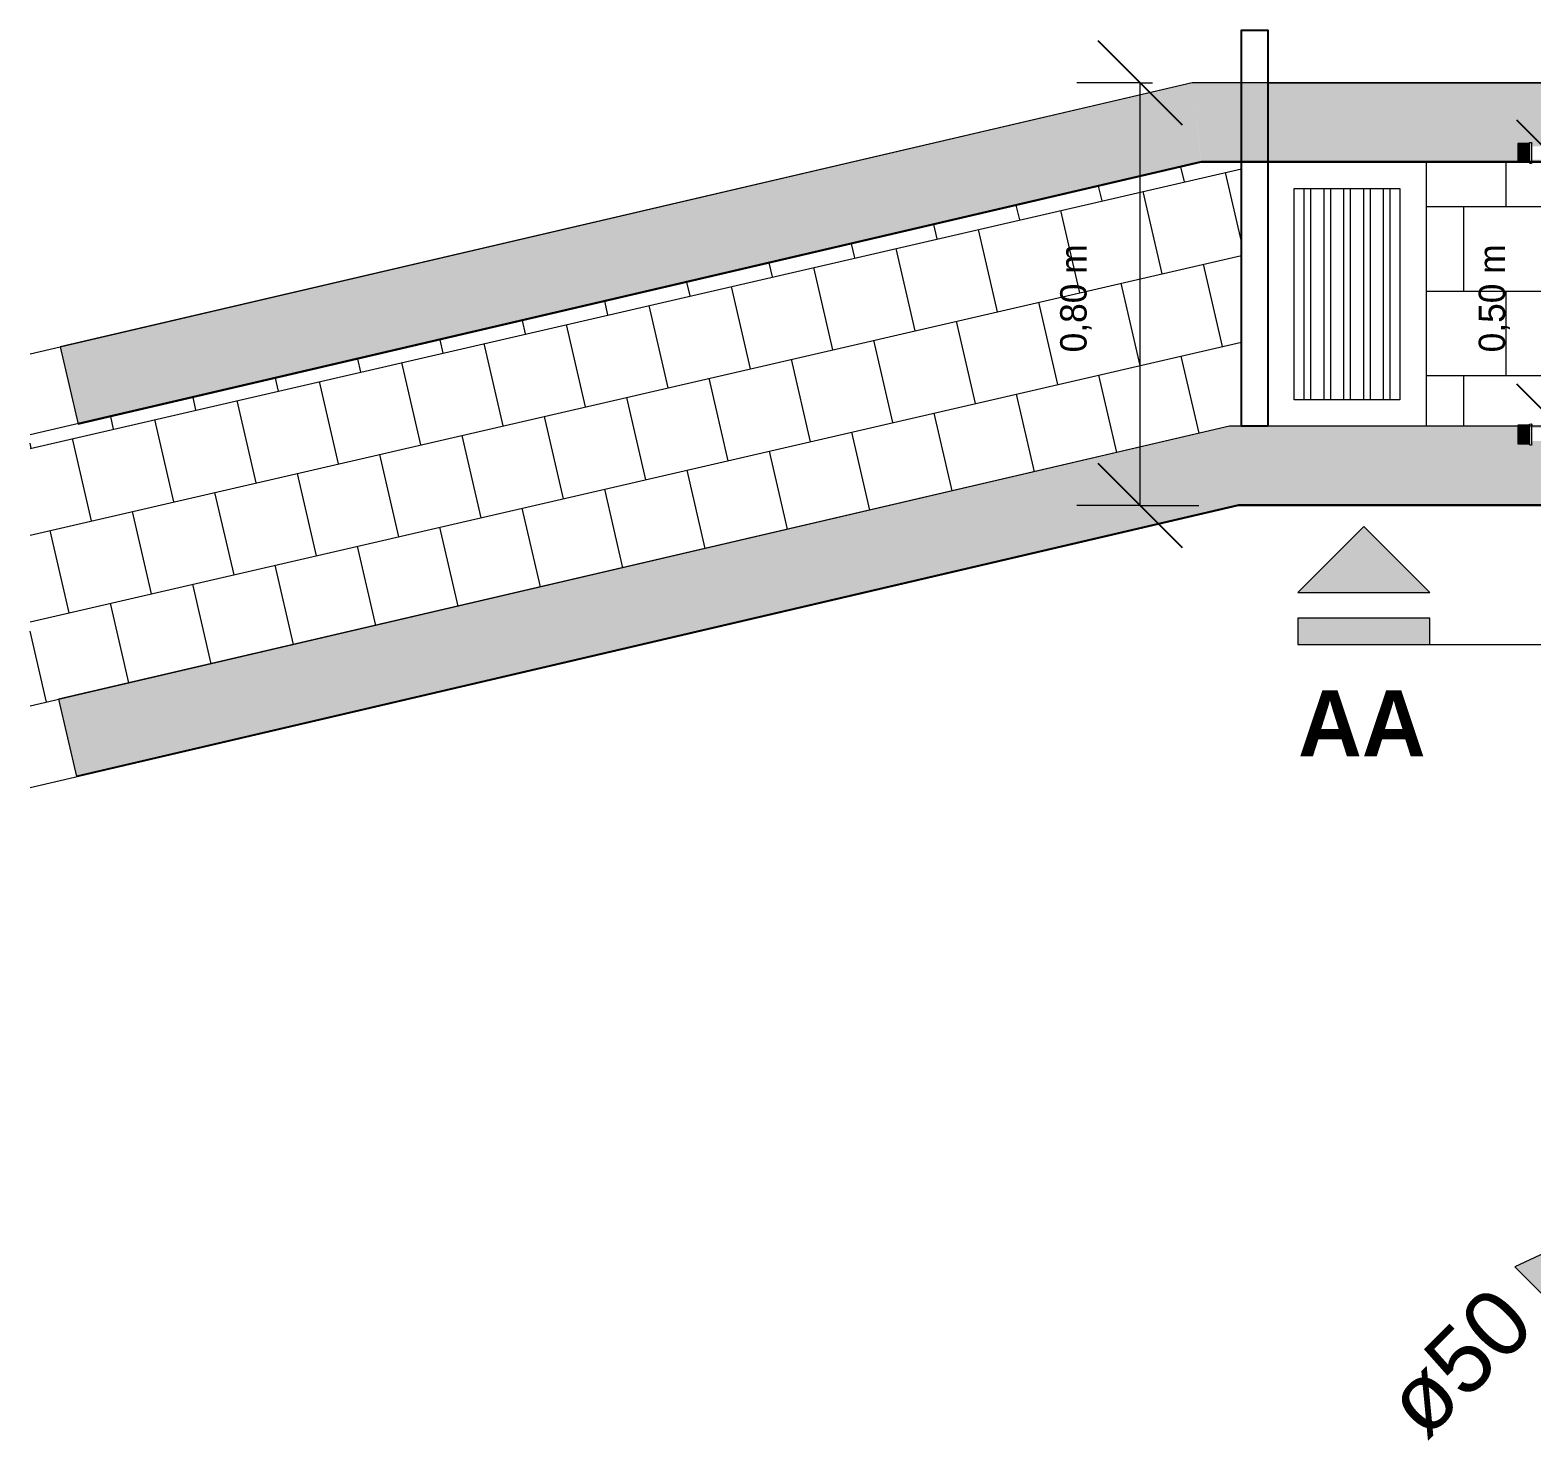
# Model space of a CAD drawing. Header units: metres. Extents: x 149 to 429, y -3 to 162.
# Drawn here: x 225.607 to 228.449, y 98.303 to 100.974 of the extents above; entities that cross this region are included whole.
import ezdxf

# ---------------------------------------------------------------- set-up
doc = ezdxf.new("R2010")
doc.units = ezdxf.units.M
doc.layers.add('1053_ARQ_BASE_MATADOURO_dwg', color=7, linetype='Continuous', lineweight=5, true_color=0x767676)
for name, color, linetype, lineweight in [('A-ANNO-DIMS', 7, 'Continuous', 5), ('A-ANNO-DIMS-50', 7, 'Continuous', 5), ('A-PAREDE', 7, 'Continuous', 30), ('A-VISTA01', 7, 'Continuous', 20), ('A-VISTA06', 7, 'Continuous', 5), ('A-WALL', 7, 'Continuous', 9), ('A_lay', 7, 'Continuous', 5), ('G-ANNO-SYMB', 7, 'Continuous', 5), ('G-ANNO-TEXT', 7, 'Continuous', 5), ('P-PIPE', 7, 'Continuous', 5), ('P-PIPE-IDEN', 7, 'Continuous', 5)]:
    doc.layers.add(name, color=color, linetype=linetype, lineweight=lineweight)
doc.styles.add('Arial_25', font='arial.ttf', dxfattribs={"height": 0.125})
doc.styles.add('Century Gothic_2', font='GOTHIC.TTF', dxfattribs={"height": 0.05})
doc.styles.add('Century Gothic_B_2', font='GOTHICB.TTF', dxfattribs={"height": 0.125})
doc.dimstyles.new('Setores_1_mm', dxfattribs={"dimscale": 0.3048, "dimtxt": 0.052208, "dimasz": 0.520833, "dimexe": 0.393701, "dimexo": 0.246063, "dimgap": 0.287073, "dimtad": 1, "dimrnd": 0.01, "dimzin": 0, "dimdsep": 46, "dimtxsty": 'Century Gothic_2', "dimblk1": 'OBLIQUE', "dimblk2": 'OBLIQUE', "dimsah": 1, "dimcen": 0.09, "dimazin": 0, "dimtfac": 1, "dimtdec": 4, "dimtix": 1, "dimtmove": 0, "dimatfit": 3, "dimfxl": 1, "dimtvp": 1, "dimtolj": 1, "dimtzin": 0, "dimarcsym": 2})
pattern_1 = [(13, (207849.194, 9278514.813), (-0.035992168695, 0.1558992103656), []), (103, (207849.194, 9278514.813), (-0.11394177387784, 0.1379031260181), [0.16, -0.16])]

# ---------------------------------------------------------------- blocks, each defined once
blk = doc.blocks.new('AÇO_Tampão Com Rebordo - AÇO_Tampão Com Rebordo-3707446-SERINGA SUÍNOS')
at = {"layer": 'P-PIPE', "true_color": 0x7f7f7f}
blk.add_hatch(color=8, dxfattribs=at).paths.add_polyline_path([(0.0218, 0.0177), (0.0218, -0.0177), (0, -0.0177), (0, 0.0177), (0.0168, 0.0177)])
h = blk.add_hatch(color=8, dxfattribs=at)
h.paths.add_polyline_path([(0.0243, 0.0198), (0.0268, 0.0177), (0.0268, -0.0177), (0.0243, -0.0198), (0.0218, -0.0177), (0.0218, 0.0177), (0.0232, 0.0189)])
h.paths.add_polyline_path([(0.0268, -0.0151), (0.0248, -0.0177), (0.0266, -0.0153)])
at = {"layer": 'P-PIPE'}
for p, q in [((0, 0.0177), (0.0218, 0.0177)), ((0, -0.0177), (0, 0.0177)), ((0.0218, 0.0177), (0.0218, 0)), ((0.0218, -0.0177), (0, -0.0177)), ((0.0218, -0.0005), (0.0218, -0.0177))]:
    blk.add_line(p, q, dxfattribs=at)
at = {"layer": 'P-PIPE', "flags": 128}
for points in [[(0.0268, 0.0177), (0.0257, 0.0198), (0.0233, 0.02), (0.0218, 0.0181), (0.0218, 0.0177)], [(0.0218, -0.0177), (0.0218, -0.0137), (0.0218, -0.0036), (0.0218, 0.0082), (0.0218, 0.0162), (0.0218, 0.0177)], [(0.0268, 0.0177), (0.0268, 0.0137), (0.0268, 0.0036), (0.0268, -0.0082), (0.0268, -0.0162), (0.0268, -0.0177)], [(0.0218, -0.0177), (0.0229, -0.0198), (0.0253, -0.02), (0.0268, -0.0181), (0.0268, -0.0177)]]:
    blk.add_lwpolyline(points, dxfattribs=at)
blk = doc.blocks.new('AÇO_Tampão Com Rebordo - AÇO_Tampão Com Rebordo-V52-SERINGA SUÍNOS')
at = {"layer": 'P-PIPE', "flags": 128}
for points in [[(0.0268, 0.0177), (0.0257, 0.0198), (0.0233, 0.02), (0.0218, 0.0181), (0.0218, 0.0177)], [(0.0218, -0.0177), (0.0229, -0.0198), (0.0253, -0.02), (0.0268, -0.0181), (0.0268, -0.0177)]]:
    blk.add_lwpolyline(points, dxfattribs=at)
blk = doc.blocks.new('AÇO_Tampão Com Rebordo - AÇO_Tampão Com Rebordo-V53-SERINGA SUÍNOS')
at = {"layer": 'P-PIPE', "true_color": 0x7f7f7f}
blk.add_hatch(color=8, dxfattribs=at).paths.add_polyline_path([(0, 0.0177), (0.0218, 0.0173), (0.0218, -0.0177), (0, -0.0177), (0, 0.0173)])
h = blk.add_hatch(color=8, dxfattribs=at)
h.paths.add_polyline_path([(0.0243, 0.0198), (0.0268, 0.0173), (0.0268, -0.0177), (0.0243, -0.0198), (0.0218, -0.0177), (0.0218, 0.0177), (0.0243, 0.0198)])
h.paths.add_polyline_path([(0.0268, -0.0151), (0.0248, -0.0177), (0.0266, -0.0153)])
at = {"layer": 'P-PIPE'}
for p, q in [((0, 0.0177), (0.0218, 0.0177)), ((0, -0.0177), (0, 0.0177)), ((0.0218, 0.0177), (0.0218, -0.0177)), ((0.0218, -0.0177), (0, -0.0177))]:
    blk.add_line(p, q, dxfattribs=at)
at = {"layer": 'P-PIPE', "flags": 128}
for points in [[(0.0268, 0.0177), (0.0257, 0.0198), (0.0233, 0.02), (0.0218, 0.0181), (0.0218, 0.0177)], [(0.0218, -0.0177), (0.0218, -0.0137), (0.0218, -0.0036), (0.0218, 0.0082), (0.0218, 0.0162), (0.0218, 0.0177)], [(0.0268, 0.0177), (0.0268, 0.0137), (0.0268, 0.0036), (0.0268, -0.0082), (0.0268, -0.0162), (0.0268, -0.0177)], [(0.0218, -0.0177), (0.0229, -0.0198), (0.0253, -0.02), (0.0268, -0.0181), (0.0268, -0.0177)]]:
    blk.add_lwpolyline(points, dxfattribs=at)
blk = doc.blocks.new('1053_ARQ_BASE_MATADOURO_dwg_arq geral tgov-4039641-SERINGA SUÍNOS')
at = {"layer": 'A-VISTA06', "true_color": 0xaaaaaa}
h = blk.add_hatch(dxfattribs=at)
h.set_pattern_fill('FP_6', color=253, style=0, pattern_type=2)
h.set_pattern_definition([(90, (0.46822, 1.121), (-0.0375, 2e-18), []), (90, (0.48072, 1.133), (-0.0375, 2e-18), [])])
h.paths.add_polyline_path([(19.6227, 17.0882), (19.6227, 17.4882), (19.4227, 17.4882), (19.4227, 17.0882), (19.4667, 17.0882)])
at = {"layer": 'A_lay', "true_color": 0xaaaaaa}
h = blk.add_hatch(dxfattribs=at)
h.set_pattern_fill('FP_4', color=253, style=0, pattern_type=2)
h.set_pattern_definition(pattern_1)
h.paths.add_polyline_path([(17.0302, 16.5085), (19.3001, 17.0382), (19.3231, 17.0382), (19.3231, 17.5382), (19.2467, 17.5381), (17.1212, 17.0422), (17.1209, 17.0431), (17.0302, 17.022), (17.0302, 16.6686)])
h = blk.add_hatch(dxfattribs=at)
h.set_pattern_fill('FP_4', color=253, style=0, pattern_type=2)
h.set_pattern_definition(pattern_1)
h.paths.add_polyline_path([(17.1212, 17.0422), (19.2467, 17.5382), (19.2423, 17.5382), (17.121, 17.0432)])
h = blk.add_hatch(dxfattribs=at)
h.set_pattern_fill('FP_5', color=253, style=0, pattern_type=2)
h.set_pattern_definition([(0, (0, 0), (0, 0.16), []), (90, (0, 0), (-0.08, 0.16), [0.16, -0.16])])
h.paths.add_polyline_path([(25.4973, 17.0382), (27.0405, 17.0384), (27.0405, 17.0395), (27.0412, 17.0403), (27.0422, 17.0384), (27.0422, 17.0382), (27.0434, 17.0382), (27.0442, 17.0396), (27.0455, 17.0382), (27.0657, 17.0384), (27.0675, 17.0396), (27.0736, 17.0403), (27.0817, 17.0382), (27.1005, 17.0384), (27.1005, 17.0395), (27.1022, 17.0406), (27.1022, 17.0382), (27.1032, 17.0384), (27.1032, 17.0406), (27.105, 17.0395), (27.105, 17.0393), (27.1055, 17.0382), (29.0727, 17.0387), (29.073, 17.0403), (29.0752, 17.0422), (29.0777, 17.0401), (29.0995, 17.0401), (29.0995, 17.0382), (29.2502, 17.0382), (29.2501, 17.0457), (29.2395, 17.0667), (29.2389, 17.1204), (29.2421, 17.1204), (29.2426, 17.0702), (29.2532, 17.0473), (29.2536, 17.0382), (29.2552, 17.0382), (29.2555, 17.0394), (29.2577, 17.0407), (29.2602, 17.0398), (29.2729, 17.0404), (29.2786, 17.046), (29.2982, 17.0462), (29.3062, 17.0382), (29.3459, 17.0382), (29.3459, 17.5382), (29.3044, 17.5379), (29.2983, 17.5319), (29.2787, 17.5316), (29.2722, 17.5382), (29.259, 17.5378), (29.2586, 17.5374), (29.2552, 17.5382), (29.0777, 17.5378), (29.0752, 17.5357), (29.0722, 17.5382), (27.1045, 17.5376), (27.1032, 17.5376), (27.1032, 17.5382), (27.1018, 17.5382), (27.1012, 17.5375), (27.1005, 17.5382), (27.0741, 17.5378), (27.0727, 17.5373), (27.0658, 17.5382), (27.0447, 17.5382), (27.0432, 17.5373), (27.0432, 17.5382), (27.0418, 17.5382), (27.0412, 17.5375), (27.0405, 17.5382), (24.5056, 17.5379), (24.5048, 17.5376), (24.5037, 17.5373), (24.5032, 17.5373), (24.5017, 17.538), (24.501, 17.5377), (24.5005, 17.5382), (24.4757, 17.5379), (24.4709, 17.5375), (24.4654, 17.5382), (24.4447, 17.5382), (24.4432, 17.5375), (24.4432, 17.5382), (24.4422, 17.5377), (24.4421, 17.5375), (24.4397, 17.5382), (21.9045, 17.5376), (21.9032, 17.5376), (21.9032, 17.5382), (21.9018, 17.5382), (21.9012, 17.5375), (21.9005, 17.5382), (21.8743, 17.5379), (21.8727, 17.5373), (21.8675, 17.5382), (21.8447, 17.5382), (21.8432, 17.5373), (21.8432, 17.5382), (21.8418, 17.5382), (21.8412, 17.5375), (21.8405, 17.5382), (19.8727, 17.5378), (19.8702, 17.5357), (19.8677, 17.5378), (19.6727, 17.5382), (19.6727, 17.0382), (19.8459, 17.0382), (19.8459, 17.0401), (19.8677, 17.0401), (19.8702, 17.0422), (19.8727, 17.0401), (19.8727, 17.0382), (21.8405, 17.0384), (21.8405, 17.0395), (21.8412, 17.0403), (21.8422, 17.0384), (21.8424, 17.0382), (21.8434, 17.0382), (21.8442, 17.0396), (21.8455, 17.0382), (21.8657, 17.0384), (21.8675, 17.0396), (21.8736, 17.0403), (21.8817, 17.0382), (21.9005, 17.0384), (21.9005, 17.0395), (21.9022, 17.0406), (21.9022, 17.0382), (21.9032, 17.0384), (21.9033, 17.0406), (21.905, 17.0395), (21.905, 17.0393), (21.9055, 17.0382), (24.4388, 17.0382), (24.4405, 17.0403), (24.4427, 17.0398), (24.4437, 17.0388), (24.4442, 17.0396), (24.4455, 17.0382), (24.4644, 17.0384), (24.466, 17.0393), (24.475, 17.0403), (24.486, 17.0382), (24.5005, 17.0384), (24.5005, 17.0395), (24.5033, 17.0406), (24.5041, 17.0403), (24.5057, 17.0397), (24.5067, 17.0382), (25.4668, 17.0382)])
h.paths.add_polyline_path([(19.872, 17.0382), (19.8719, 17.0386), (19.8717, 17.0386)])
at = {"layer": 'A-PAREDE', "color": 253, "lineweight": 25, "true_color": 0xaaaaaa, "flags": 128}
blk.add_lwpolyline([(19.3727, 17.0382), (19.3231, 17.0382), (19.3231, 17.7882), (19.3727, 17.7882)], close=True, dxfattribs=at)
at = {"layer": 'A-VISTA01', "color": 253, "true_color": 0xaaaaaa}
for p, q in [((19.8459, 17.5382), (19.3727, 17.5382)), ((21.8406, 17.5382), (19.8727, 17.5382)), ((21.8405, 17.0382), (19.8727, 17.0382))]:
    blk.add_line(p, q, dxfattribs=at)
at = {"layer": 'A-VISTA01', "color": 253, "true_color": 0xaaaaaa, "flags": 128}
for points in [[(19.3231, 17.6882), (19.2296, 17.6882), (17.0302, 17.1747)], [(19.3727, 17.6882), (29.3459, 17.6882), (29.3459, 17.5382), (29.3047, 17.5382)], [(19.3231, 17.5382), (19.2423, 17.5382), (17.0302, 17.022)], [(17.0302, 16.3545), (19.3173, 16.8882), (29.3459, 16.8882), (29.3459, 17.0382)], [(19.8459, 17.0382), (19.3001, 17.0382), (17.0302, 16.5085)]]:
    blk.add_lwpolyline(points, dxfattribs=at)
at = {"layer": 'A-VISTA06', "color": 253, "true_color": 0xaaaaaa}
blk.add_line((19.3231, 17.0382), (19.3231, 17.5382), dxfattribs=at)
at = {"layer": 'A-VISTA06', "color": 253, "true_color": 0xaaaaaa, "flags": 128}
blk.add_lwpolyline([(19.3727, 17.5382), (19.6727, 17.5382), (19.6727, 17.0382), (19.3727, 17.0382), (19.3727, 17.5382), (19.3727, 17.0382)], dxfattribs=at)
blk.add_lwpolyline([(19.4227, 17.4882), (19.6227, 17.4882), (19.6227, 17.0882), (19.4227, 17.0882)], close=True, dxfattribs=at)
blk = doc.blocks.new('1053_ARQ_BASE_MATADOURO_dwg-3625622-SERINGA SUÍNOS')
blk.add_blockref('1053_ARQ_BASE_MATADOURO_dwg_arq geral tgov-4039641-SERINGA SUÍNOS', (130.2098, 83.186))
blk = doc.blocks.new('Anotacao_Tuboseta - Fluxo 1-2612753-SERINGA SUÍNOS')
at = {"layer": 'P-PIPE-IDEN'}
blk.add_hatch(color=256, dxfattribs=at).paths.add_polyline_path([(0, -0.001082), (0, 0.001082), (0.002973, 0)])
for p, q in [((0.002973, 0), (0, 0.001082)), ((0, 0.001082), (0, -0.001082)), ((0, -0.001082), (0.002973, 0))]:
    blk.add_line(p, q, dxfattribs=at)
blk = doc.blocks.new('Corte - Padrão-73672-SERINGA SUÍNOS')
at = {"layer": 'G-ANNO-SYMB'}
for points in [[(-0.002515, 0.001976), (-0.000015, 0.004476), (0.002485, 0.001976)], [(0.002485, 0.001), (0.002485, 0), (-0.002515, 0), (-0.002515, 0.001)]]:
    blk.add_hatch(color=256, dxfattribs=at).paths.add_polyline_path(points)
for p, q in [((-0.000015, 0.004476), (-0.002515, 0.001976)), ((0.002485, 0.001976), (-0.000015, 0.004476)), ((-0.002515, 0.001976), (0.002485, 0.001976)), ((0.002485, 0.001), (-0.002515, 0.001)), ((-0.002515, 0.001), (-0.002515, 0)), ((0.002485, 0), (0.002485, 0.001)), ((-0.002515, 0), (0.002485, 0))]:
    blk.add_line(p, q, dxfattribs=at)
blk = doc.blocks.new('DIMBLOCK41-SERINGA SUÍNOS')
at = {"layer": 'A-ANNO-DIMS-50', "lineweight": 25}
for p, q in [((227.7078, 100.8742), (227.6284, 100.9536)), ((227.7078, 100.8742), (227.7872, 100.7948)), ((227.7078, 100.0742), (227.6284, 100.1536)), ((227.7078, 100.0742), (227.7872, 99.9948))]:
    blk.add_line(p, q, dxfattribs=at)
at = {"layer": 'A-ANNO-DIMS-50'}
for p, q in [((227.7078, 100.8742), (227.5878, 100.8742)), ((227.7078, 100.0742), (227.7078, 100.8742)), ((227.7078, 100.8742), (227.731, 100.8742)), ((227.7078, 100.0742), (227.5878, 100.0742)), ((227.7078, 100.0742), (227.8187, 100.0742))]:
    blk.add_line(p, q, dxfattribs=at)
at = {"layer": 'A-ANNO-DIMS-50', "color": 0, "insert": (227.5562, 100.364), "char_height": 0.05, "width": 0.264523, "attachment_point": 1, "rotation": 90, "line_spacing_factor": 0.984502, "style": 'Century Gothic_2'}
blk.add_mtext('0,80 m', dxfattribs=at)
blk = doc.blocks.new('_Oblique')
at = {"color": 0, "linetype": 'ByBlock', "lineweight": -2}
blk.add_line((-0.5, -0.5), (0.5, 0.5), dxfattribs=at)
blk = doc.blocks.new('DIMBLOCK42-SERINGA SUÍNOS')
at = {"layer": 'A-ANNO-DIMS-50', "lineweight": 25}
for p, q in [((228.4999, 100.7242), (228.4206, 100.8036)), ((228.4999, 100.7242), (228.5793, 100.6448)), ((228.4999, 100.2242), (228.4206, 100.3036)), ((228.4999, 100.2242), (228.5793, 100.1448))]:
    blk.add_line(p, q, dxfattribs=at)
at = {"layer": 'A-ANNO-DIMS-50'}
for p, q in [((228.4999, 100.7242), (228.3799, 100.7242)), ((228.4999, 100.7242), (228.4999, 100.2242)), ((228.4999, 100.7242), (228.5372, 100.7242)), ((228.4999, 100.2242), (228.3799, 100.2242)), ((228.4999, 100.2242), (228.5372, 100.2242))]:
    blk.add_line(p, q, dxfattribs=at)
at = {"layer": 'A-ANNO-DIMS-50', "color": 0, "insert": (228.3483, 100.364), "char_height": 0.05, "width": 0.264523, "attachment_point": 1, "rotation": 90, "line_spacing_factor": 0.984502, "style": 'Century Gothic_2'}
blk.add_mtext('0,50 m', dxfattribs=at)

msp = doc.modelspace()

# ---------------------------------------------------------------- hatches: boundary and pattern name
at = {"layer": 'A-WALL', "true_color": 0xffd4aa, "transparency": 33554483}
for points in [[(225.6973, 100.2297), (227.8231, 100.7257), (227.806, 100.8742), (225.6635, 100.3743)], [(225.6974, 100.2292), (227.8187, 100.7242), (227.8233, 100.7242), (227.8231, 100.7257), (225.6973, 100.2297)], [(225.6943, 99.5625), (227.8935, 100.0757), (227.8764, 100.2242), (225.6605, 99.7072)], [(225.6946, 99.5611), (227.8937, 100.0742), (227.8935, 100.0757), (225.6943, 99.5625)], [(237.906, 100.0742), (237.906, 100.0757), (227.8935, 100.0757), (227.8937, 100.0742), (237.7895, 100.0742)]]:
    msp.add_hatch(color=41, dxfattribs=at).paths.add_polyline_path(points)
h = msp.add_hatch(color=41, dxfattribs=at)
h.paths.add_polyline_path([(233.0831, 100.7257), (235.6161, 100.7261), (235.6161, 100.729), (233.0831, 100.7285), (233.083, 100.7257)])
h.paths.add_polyline_path([(235.6879, 100.7257), (237.6491, 100.7262), (237.6491, 100.729), (235.6821, 100.7285), (235.6819, 100.7258), (235.6826, 100.7257)])
h.paths.add_polyline_path([(230.4058, 100.7257), (230.4161, 100.7261), (230.4161, 100.729), (228.4491, 100.729), (228.4491, 100.7257), (230.4036, 100.7257)])
h.paths.add_polyline_path([(228.4223, 100.7257), (228.4223, 100.7592), (228.4441, 100.7592), (228.4466, 100.7613), (228.4491, 100.7592), (228.4491, 100.754), (230.4161, 100.7545), (230.4163, 100.7572), (230.4169, 100.7575), (230.4169, 100.7586), (230.4176, 100.7594), (230.4186, 100.7575), (230.4188, 100.7572), (230.4197, 100.7572), (230.4206, 100.7587), (230.4221, 100.7572), (230.4421, 100.7575), (230.4439, 100.7587), (230.45, 100.7594), (230.4581, 100.7572), (230.4769, 100.7575), (230.4769, 100.7586), (230.4786, 100.7597), (230.4786, 100.7572), (230.4796, 100.7575), (230.4797, 100.7597), (230.4813, 100.7586), (230.4814, 100.7584), (230.4819, 100.7572), (230.4821, 100.7566), (230.4821, 100.754), (233.0151, 100.7545), (233.0151, 100.7572), (233.0168, 100.7594), (233.019, 100.7589), (233.0201, 100.7579), (233.0206, 100.7587), (233.0221, 100.7572), (233.0407, 100.7575), (233.0424, 100.7584), (233.0514, 100.7594), (233.0624, 100.7573), (233.0769, 100.7575), (233.0768, 100.7586), (233.0797, 100.7597), (233.0805, 100.7594), (233.0821, 100.7587), (233.0831, 100.7561), (233.0831, 100.754), (235.6161, 100.7545), (235.6163, 100.7572), (235.6169, 100.7575), (235.6169, 100.7586), (235.6176, 100.7594), (235.6186, 100.7575), (235.6186, 100.7572), (235.6197, 100.7572), (235.6206, 100.7587), (235.6221, 100.7572), (235.6421, 100.7575), (235.6439, 100.7587), (235.65, 100.7594), (235.6581, 100.7572), (235.6769, 100.7575), (235.6769, 100.7586), (235.6786, 100.7597), (235.6786, 100.7572), (235.6796, 100.7575), (235.6796, 100.7597), (235.6813, 100.7586), (235.6814, 100.7584), (235.6819, 100.7572), (235.6821, 100.7566), (235.6821, 100.754), (237.6491, 100.754), (237.6494, 100.7594), (237.6516, 100.7613), (237.6541, 100.7592), (237.6759, 100.7592), (237.6759, 100.754), (237.8266, 100.754), (237.8265, 100.7648), (237.8159, 100.7858), (237.8159, 100.8395), (237.8185, 100.8395), (237.819, 100.7893), (237.8296, 100.7674), (237.8299, 100.754), (237.8315, 100.754), (237.8315, 100.7573), (237.8332, 100.7595), (237.8354, 100.759), (237.8355, 100.7589), (237.8493, 100.7595), (237.855, 100.7651), (237.8746, 100.7653), (237.8884, 100.7514), (237.8886, 100.7317), (237.8826, 100.7257), (237.906, 100.7262), (237.906, 100.8742), (227.806, 100.8742), (227.8233, 100.7257), (228.4086, 100.7257)])
h.paths.add_polyline_path([(233.0152, 100.7257), (233.0151, 100.7263), (233.0151, 100.729), (230.4821, 100.7285), (230.4819, 100.7258), (233.0151, 100.7257)])
h.paths.add_polyline_path([(237.7895, 100.7257), (237.8315, 100.7257), (237.8313, 100.729), (237.6759, 100.729), (237.6759, 100.7257), (237.7285, 100.7257)])
h.paths.add_polyline_path([(237.6496, 100.7257), (237.6493, 100.7262), (237.6496, 100.7257)])
h.paths.add_polyline_path([(235.6196, 100.7257), (235.6196, 100.7258), (235.619, 100.7257)])
h.paths.add_polyline_path([(237.8347, 100.7573), (237.8342, 100.758), (237.8347, 100.7573)])
h = msp.add_hatch(color=41, dxfattribs=at)
h.paths.add_polyline_path([(227.8995, 100.7242), (228.4223, 100.7248), (228.4223, 100.7257), (227.8231, 100.7257), (227.8233, 100.7242), (227.8764, 100.7242)])
h.paths.add_polyline_path([(233.2209, 100.7242), (235.6168, 100.7246), (235.6163, 100.7257), (233.083, 100.7257), (233.0824, 100.7242), (233.1904, 100.7242)])
h.paths.add_polyline_path([(237.8811, 100.7242), (237.906, 100.7242), (237.906, 100.7257), (237.8823, 100.7254), (237.8816, 100.7247)])
h.paths.add_polyline_path([(237.8315, 100.7242), (237.8325, 100.7242), (237.8315, 100.7257), (237.6759, 100.7257), (237.6759, 100.7242), (237.8199, 100.7242)])
h.paths.add_polyline_path([(228.4491, 100.7242), (230.4168, 100.7246), (230.4163, 100.7257), (228.4491, 100.7252), (228.4491, 100.7248)])
h.paths.add_polyline_path([(237.6507, 100.7242), (237.6509, 100.7242), (237.6502, 100.7249)])
h.paths.add_polyline_path([(237.6372, 100.7242), (237.6491, 100.7242), (237.6491, 100.7257), (235.6813, 100.7255), (235.6814, 100.7242), (237.6067, 100.7242)])
h.paths.add_polyline_path([(230.4182, 100.7242), (230.4196, 100.7246), (230.4196, 100.7257), (230.4186, 100.7255), (230.4183, 100.7243)])
h.paths.add_polyline_path([(230.4221, 100.7242), (230.4436, 100.7244), (230.4401, 100.7257), (230.4213, 100.7255), (230.4214, 100.7242)])
h.paths.add_polyline_path([(233.0769, 100.7242), (233.0768, 100.7246), (233.0763, 100.7257), (233.0575, 100.7255), (233.0559, 100.7246), (233.0565, 100.7242), (233.0768, 100.7242)])
h.paths.add_polyline_path([(230.4643, 100.7242), (230.4768, 100.7246), (230.4763, 100.7257), (230.4555, 100.7253), (230.4532, 100.7242), (230.4612, 100.7242)])
h.paths.add_polyline_path([(235.6782, 100.7242), (235.6796, 100.7248), (235.6796, 100.7257), (235.6786, 100.7254), (235.6783, 100.7242)])
h.paths.add_polyline_path([(230.4796, 100.7242), (230.4796, 100.7257), (230.4786, 100.7254), (230.4786, 100.7242)])
h.paths.add_polyline_path([(235.677, 100.7242), (235.6768, 100.7246), (235.6763, 100.7257), (235.6555, 100.7253), (235.6532, 100.7242), (235.6769, 100.7242)])
h.paths.add_polyline_path([(230.4814, 100.7242), (233.0161, 100.7242), (233.0151, 100.7257), (230.4813, 100.7255), (230.4813, 100.7242)])
h.paths.add_polyline_path([(235.6439, 100.7242), (235.6436, 100.7244), (235.6401, 100.7257), (235.6213, 100.7255), (235.6214, 100.7242), (235.6435, 100.7242)])
h.paths.add_polyline_path([(235.6182, 100.7242), (235.6196, 100.7248), (235.6196, 100.7257), (235.6186, 100.7255), (235.6183, 100.7243)])
h.paths.add_polyline_path([(233.0439, 100.7242), (233.0418, 100.7247), (233.0401, 100.7257), (233.0213, 100.7255), (233.0214, 100.7242), (233.0436, 100.7242)])
h.paths.add_polyline_path([(233.0189, 100.7242), (233.0196, 100.7246), (233.0191, 100.7244)])
h = msp.add_hatch(color=41, dxfattribs=at)
h.paths.add_polyline_path([(227.8937, 100.0757), (237.906, 100.0757), (237.906, 100.2242), (237.8828, 100.224), (237.8884, 100.2183), (237.8886, 100.1987), (237.8747, 100.1848), (237.8551, 100.1846), (237.8485, 100.1912), (237.835, 100.1906), (237.834, 100.1901), (237.8323, 100.1914), (237.8323, 100.1918), (237.8319, 100.1926), (237.8315, 100.1928), (237.8315, 100.1959), (237.6759, 100.1959), (237.6759, 100.1907), (237.6541, 100.1907), (237.6516, 100.1886), (237.6491, 100.1907), (237.6491, 100.1959), (235.6821, 100.1954), (235.6819, 100.1927), (235.6813, 100.1924), (235.6809, 100.1906), (235.6796, 100.1906), (235.6796, 100.1927), (235.6786, 100.1923), (235.6783, 100.1912), (235.6776, 100.1905), (235.6768, 100.1916), (235.6763, 100.1927), (235.6555, 100.1922), (235.649, 100.1902), (235.6436, 100.1913), (235.6401, 100.1927), (235.6213, 100.1924), (235.6213, 100.1913), (235.6196, 100.1905), (235.6196, 100.1927), (235.6186, 100.1924), (235.6183, 100.1912), (235.6176, 100.1905), (235.6168, 100.1916), (235.6163, 100.1927), (235.6161, 100.1933), (235.6161, 100.1959), (233.0831, 100.1954), (233.083, 100.1926), (233.0811, 100.1906), (233.0801, 100.1902), (233.0796, 100.1903), (233.078, 100.1909), (233.0774, 100.1907), (233.0768, 100.1916), (233.0763, 100.1926), (233.0575, 100.1924), (233.0559, 100.1916), (233.0469, 100.1905), (233.0381, 100.1927), (233.0213, 100.1924), (233.0214, 100.1913), (233.0196, 100.1905), (233.0191, 100.1913), (233.0185, 100.1905), (233.0161, 100.1912), (233.0151, 100.1933), (233.0151, 100.1959), (230.4821, 100.1954), (230.4819, 100.1927), (230.4813, 100.1924), (230.4809, 100.1906), (230.4796, 100.1906), (230.4796, 100.1927), (230.4786, 100.1923), (230.4783, 100.1912), (230.4776, 100.1905), (230.4768, 100.1916), (230.4763, 100.1927), (230.4555, 100.1922), (230.449, 100.1902), (230.4428, 100.1918), (230.4401, 100.1927), (230.4213, 100.1924), (230.4213, 100.1913), (230.4196, 100.1902), (230.4196, 100.1927), (230.4186, 100.1924), (230.4183, 100.1912), (230.4176, 100.1905), (230.4168, 100.1916), (230.4163, 100.1927), (230.4161, 100.1933), (230.4161, 100.1959), (228.4491, 100.1959), (228.4489, 100.1905), (228.4466, 100.1886), (228.4441, 100.1907), (228.4223, 100.1907), (228.4223, 100.2242), (227.8764, 100.2242), (227.8935, 100.0757)])
h.paths.add_polyline_path([(237.835, 100.1913), (237.835, 100.1916), (237.835, 100.1913)])
h.paths.add_polyline_path([(230.6015, 100.2209), (233.0151, 100.2214), (233.0151, 100.2242), (230.4821, 100.2238), (230.4821, 100.2209), (230.5711, 100.2209)])
h.paths.add_polyline_path([(228.4597, 100.2209), (230.4161, 100.2214), (230.4163, 100.2241), (228.4491, 100.2238), (228.4491, 100.2209)])
h.paths.add_polyline_path([(233.6168, 100.2209), (235.6161, 100.2214), (235.6163, 100.2241), (233.0831, 100.224), (233.0831, 100.2209), (233.5864, 100.2209)])
h.paths.add_polyline_path([(237.6981, 100.2209), (237.8266, 100.2209), (237.8265, 100.2242), (237.6759, 100.2242), (237.6759, 100.2209)])
h.paths.add_polyline_path([(236.9367, 100.2209), (237.6491, 100.2209), (237.6491, 100.2242), (235.6821, 100.2238), (235.6821, 100.2209), (236.9062, 100.2209)])
h.paths.add_polyline_path([(237.8315, 100.2209), (237.8315, 100.2242), (237.8297, 100.2242), (237.8299, 100.2209)])
h.paths.add_polyline_path([(233.0403, 100.2241), (233.0401, 100.2242), (233.0401, 100.2241)])

# ---------------------------------------------------------------- linework, layer by layer
at = {"layer": 'A-WALL', "color": 253, "true_color": 0xaaaaaa}
for p, q in [((227.806, 100.8742), (225.6635, 100.3743)), ((237.906, 100.8742), (227.806, 100.8742)), ((225.6973, 100.2297), (227.8231, 100.7257)), ((225.6976, 100.2282), (227.8233, 100.7242)), ((227.8231, 100.7257), (237.906, 100.7257)), ((227.8233, 100.7242), (237.906, 100.7242)), ((225.6635, 100.3743), (225.6976, 100.2282)), ((227.8764, 100.2242), (225.6605, 99.7072)), ((237.906, 100.2242), (227.8764, 100.2242)), ((225.6943, 99.5625), (227.8935, 100.0757)), ((225.6946, 99.5611), (227.8937, 100.0742)), ((227.8935, 100.0757), (237.906, 100.0757)), ((227.8937, 100.0742), (237.906, 100.0742)), ((225.6605, 99.7072), (225.6946, 99.5611))]:
    msp.add_line(p, q, dxfattribs=at)
at = {"layer": 'G-ANNO-SYMB'}
msp.add_line((228.1317, 99.8108), (238.9793, 99.8108), dxfattribs=at)

# ---------------------------------------------------------------- block references
at = {"layer": '1053_ARQ_BASE_MATADOURO_dwg', "color": 253, "true_color": 0xaaaaaa}
msp.add_blockref('1053_ARQ_BASE_MATADOURO_dwg-3625622-SERINGA SUÍNOS', (78.3666, 0), dxfattribs=at)
at = {"layer": 'G-ANNO-SYMB', "xscale": 49.99999999999998, "yscale": 49.99999999999998, "zscale": 49.99999999999998}
msp.add_blockref('Corte - Padrão-73672-SERINGA SUÍNOS', (228.1317, 99.8108), dxfattribs=at)
at = {"layer": 'P-PIPE', "extrusion": (0, 0, -1), "rotation": 180}
for name, p in [('AÇO_Tampão Com Rebordo - AÇO_Tampão Com Rebordo-V53-SERINGA SUÍNOS', (-228.4223, 100.7415)), ('AÇO_Tampão Com Rebordo - AÇO_Tampão Com Rebordo-V52-SERINGA SUÍNOS', (-228.4223, 100.7415)), ('AÇO_Tampão Com Rebordo - AÇO_Tampão Com Rebordo-3707446-SERINGA SUÍNOS', (-228.4223, 100.2084)), ('AÇO_Tampão Com Rebordo - AÇO_Tampão Com Rebordo-V52-SERINGA SUÍNOS', (-228.4223, 100.2084))]:
    msp.add_blockref(name, p, dxfattribs=at)
at = {"layer": 'P-PIPE-IDEN', "xscale": 49.99999999999998, "yscale": 49.99999999999998, "zscale": 49.99999999999998, "rotation": 45.00000000000011}
msp.add_blockref('Anotacao_Tuboseta - Fluxo 1-2612753-SERINGA SUÍNOS', (228.455, 98.5949), dxfattribs=at)

# ---------------------------------------------------------------- texts
at = {"layer": 'P-PIPE-IDEN', "insert": (228.1589, 98.3914), "char_height": 0.125, "width": 0.360759, "attachment_point": 1, "rotation": 45, "style": 'Arial_25'}
msp.add_mtext('ø50', dxfattribs=at)

# ---------------------------------------------------------------- dimensions: what is measured, and where the dimension line sits
at = {"layer": 'A-ANNO-DIMS'}
for base, p1, p2, override, picture, middle in [((227.7078, 100.8742), (227.8937, 100.0742), (227.806, 100.8742), {"dimpost": '<>', "dimfxl": 0.804758}, 'DIMBLOCK41-SERINGA SUÍNOS', (227.594, 100.4742)), ((228.4999, 100.2242), (228.6122, 100.7242), (228.6122, 100.2242), {"dimpost": '<>', "dimfxl": 0.499962}, 'DIMBLOCK42-SERINGA SUÍNOS', (228.3862, 100.4742))]:
    dim = msp.add_linear_dim(base=base, p1=p1, p2=p2, angle=90, dimstyle='Setores_1_mm', override=override, dxfattribs=at)
    dim.commit()
    dim.dimension.update_dxf_attribs({"geometry": picture, "text_midpoint": middle})

# ---------------------------------------------------------------- next in the draw order: texts
at = {"layer": 'G-ANNO-TEXT', "color": 5, "true_color": 0x0000ff, "insert": (228.0064, 99.7244), "char_height": 0.125, "width": 0.312658, "attachment_point": 1, "style": 'Century Gothic_B_2', "bg_fill": 3, "box_fill_scale": 1.25, "bg_fill_color": 256, "bg_fill_true_color": 13158600, "bg_fill_transparency": 0}
msp.add_mtext('AA', dxfattribs=at)

doc.saveas('drawing.dxf')
